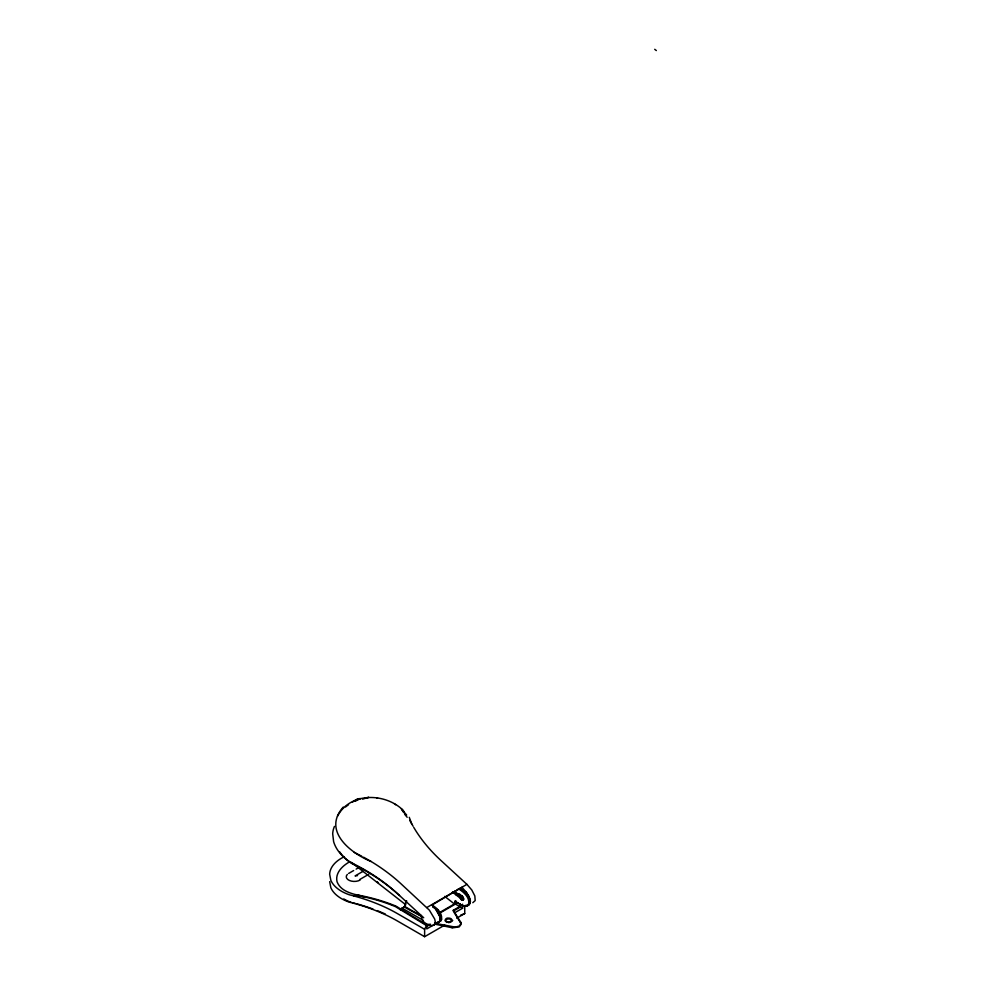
<?xml version="1.0" encoding="UTF-8"?>
<svg xmlns="http://www.w3.org/2000/svg" width="986" height="986" viewBox="0 0 986 986"><rect width="100%" height="100%" fill="white"/><g stroke="black" fill="none" stroke-linecap="round" stroke-linejoin="round"><path stroke-width="1.48" d="M438.906 912.937L454.423 903.977L455.717 900.6L455.101 904.248L439.411 913.307M343.276 807.053C322.2 830.643 350.129 852.915 371.106 861.505A155.32 111.443 16.8 0 1 400.846 883.653L429.403 910.201L434.715 919.1L435.257 921.676L434.197 925.176L430.623 925.755L425.471 923.253L422.735 921.035L420.677 914.996M406.109 900.884L404.371 907.095L421.983 916.623M406.688 900.896L404.543 906.516M444.735 925.09L424.621 936.7L424.621 929.305L426.778 924.893L396.175 906.233A157.02 80.371 -5.1 0 0 355.835 894.659L353.691 895.904L349.229 894.746A40.525 23.393 0 0 1 330.84 880.325L329.669 874.249A40.525 23.393 0 0 1 344.36 856.686M440.212 921.331C442.615 915.612 437.587 909.437 432.805 906.738M432.41 905.333C437.476 908.229 443.626 914.515 441.025 920.875L436.921 922.526M468.165 905.197C470.975 898.197 463.642 891.899 458.354 888.719M460.363 889.187C465.429 892.083 471.591 898.369 468.979 904.729L466.809 906.159L462.483 905.851L454.916 901.068M460.906 923.783L459.156 926.088L455.175 927.099L434.69 923.29M337.545 816.137C350.227 791.931 385.501 792.658 403.36 810.48L404.211 812.982M400.39 909.844L404.58 906.38L421.059 915.895M438.856 922.033L439.929 920.653L439.929 916.376L435.898 909.597L436.601 909.191L439.559 913.356L441.001 918.323L439.559 921.627L437.143 922.76M468.325 905.012L469.398 903.644C470.729 897.617 465.823 891.8 460.511 889.594M400.562 909.942L402.325 908.279M345.544 806.955L348.539 804.687M349.254 862.023C342.339 865.991 334.981 873.017 337.039 881.755C340.601 890.925 350.856 893.501 359.471 895.571M352.384 802.185L357.511 798.833L360.42 798.561L355.133 801.285M348.625 873.448L353.641 870.552M356.143 869.11L358.657 867.655M363.058 871.328L355.071 875.925L357.536 875.593M368.752 874.299L359.989 879.364L360.087 880.067A8.11 4.683 0 0 1 349.426 880.473A8.11 4.683 0 0 1 347.343 874.422M426.815 907.527L466.92 884.368L471.801 890.001L474.833 895.941L475.19 900.588L472.799 902.708M456.099 894.931L456.912 894.462M465.367 892.589L466.082 892.17L469.04 896.336L470.482 901.303L469.04 904.606L464.394 905.777M437.636 910.509L438.45 910.041M465.589 894.376L466.403 893.908M426.63 925.669L429.206 924.178M460.437 904.372L460.437 906.972L453.277 911.113L453.277 910.288L459.722 906.565L459.722 904.137M427.012 926.273L430.599 924.202M440.902 919.692L441.703 919.223M468.855 903.558L469.656 903.09M434.727 924.301L426.778 928.898L426.778 924.893M454.632 912.814L462.594 908.217L462.594 904.211M448.729 922.785L452.734 920.468M456.74 918.163L464.739 913.541L464.739 906.146M450.22 922.403L450.885 922.095M467.795 905.592L470.186 903.484L469.829 898.838L466.797 892.897L461.916 887.252L431.523 905.358L431.732 904.68L436.601 910.324L439.633 916.265L439.99 920.912L437.599 923.019M362.589 799.141L368.702 797.304L366.102 798.216M460.585 915.193L464.739 913.541M376.664 797.994L377.539 797.81M465.675 905.924L467.623 905.69M434.69 924.116L452.66 927.838L459.156 926.914L460.906 924.609L460.77 922.341L453.277 910.288M352.643 902.745L355.354 903.447M360.938 896.027L363.883 896.927M461.805 905.099L456.875 902.535L456.875 903.373M354.196 852.385L361.763 856.242M363.563 857.191L371.106 861.505M454.472 903.533L459.722 906.565M460.006 906.726L462.594 908.217M401.807 907.983L423.351 920.431M424.621 929.305L397.543 913.677A155.32 89.664 0 0 0 353.691 895.904M424.621 936.7L397.543 921.06A155.32 89.664 0 0 0 349.229 902.128A40.525 23.393 0 0 1 330.84 887.708L329.669 881.644M460.018 888.435L466.082 892.17M432.965 906.947L436.601 909.191M426.063 925.299L395.46 906.639A157.02 80.371 -5.1 0 0 355.12 895.078M460.179 896.89L463.506 899.17M458.958 893.636L461.362 895.51M454.546 891.282L460.561 895.978A2.416 1.393 60 0 1 461.756 896.064L462.2 896.373A2.416 1.393 60 0 1 463.494 899.244A2.416 1.393 60 0 1 461.83 900.058L461.386 899.737A2.416 1.393 60 0 1 460.339 898.234L452.512 892.133M453.326 891.664L461.14 897.778M444.686 896.373L454.423 903.977M351.447 862.368L405.801 904.815M654.716 49.3L656.331 50.569M394.474 803.849L395.596 804.749M466.92 884.368L440.964 860.495A155.32 111.443 16.8 0 1 415.87 830.865L413.726 827.353M423.721 917.769L397.752 893.895A155.32 111.443 16.8 0 0 351.115 862.627A40.525 29.075 16.8 0 1 333.613 841.613L332.689 833.774A40.525 29.075 16.8 0 1 334.464 826.379M406.676 815.065L401.413 808.976L403.348 812.131M404.63 814.239L407.169 817.283M409.708 820.34L413.06 826.182M454.09 912.407L460.77 923.167M409.252 817.295L411.717 823.815M460.585 921.996L460.585 922.822M452.081 926.914L452.081 927.74M399.527 895.547A159.177 114.216 16.8 0 0 356.156 865.708L352.212 863.748A36.618 26.277 16.8 0 1 339.628 851.793M446.978 922.428A3.241 1.873 0 0 1 446.301 922.132M445.438 921.306A3.241 1.873 0 0 1 446.239 919.482L446.904 919.186A3.241 1.873 0 0 1 450.503 919.297A3.241 1.873 0 0 1 451.699 921.257M460.93 897.013A2.416 1.393 60 0 1 460.98 896.027M378.365 882.753A4.055 2.342 0 0 1 377.318 881.706M355.835 894.659A155.32 89.664 0 0 1 360.235 895.904M351.287 902.4A36.618 21.137 0 0 1 343.806 898.949M356.488 903.755A159.177 91.908 0 0 1 372.942 909.018M377.133 910.608A159.177 91.908 0 0 1 385.267 914.01M446.904 918.36L446.239 918.656A3.241 1.873 0 0 0 446.017 921.121A3.241 1.873 0 0 0 450.22 921.577L450.885 921.269A3.241 1.873 0 0 0 451.107 918.804A3.241 1.873 0 0 0 446.904 918.36M461.99 896.101L461.547 895.88A2.416 1.393 60 0 0 460.179 897.149A2.416 1.393 60 0 0 461.768 899.91L462.224 900.132A2.416 1.393 60 0 0 463.593 898.862A2.416 1.393 60 0 0 461.99 896.101"/></g></svg>
